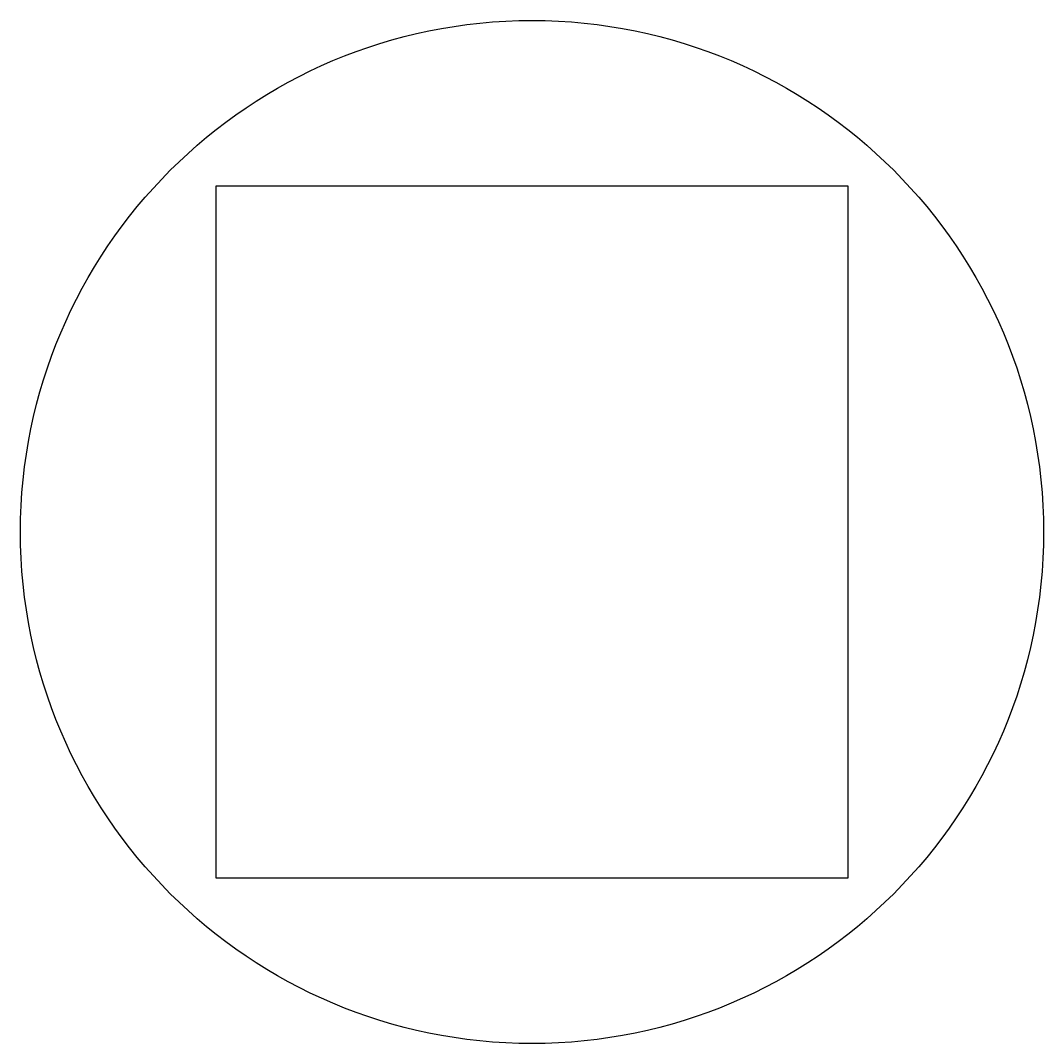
# Model space of a CAD drawing. Header units: inches. Extents: x 18.4 to 40.4, y 2.4 to 24.4.
import ezdxf

# ---------------------------------------------------------------- set-up
doc = ezdxf.new("R2010")
doc.units = ezdxf.units.IN
doc.header["$MEASUREMENT"] = 0
doc.layers.add('Circle', color=10, linetype='Continuous')
picture_1 = doc.add_image_def('image1.png', size_in_pixel=(9198, 10080))

msp = doc.modelspace()

# ---------------------------------------------------------------- linework, layer by layer
at = {"layer": 'Circle'}
msp.add_circle((29.416, 13.409), 11.028, dxfattribs=at)

# ---------------------------------------------------------------- pictures from other files: only their frames are drawn
image = msp.add_image(picture_1, insert=(22.604, 5.944), size_in_units=(13.623, 14.929))
image.dxf.flags = 15

doc.saveas('drawing.dxf')
